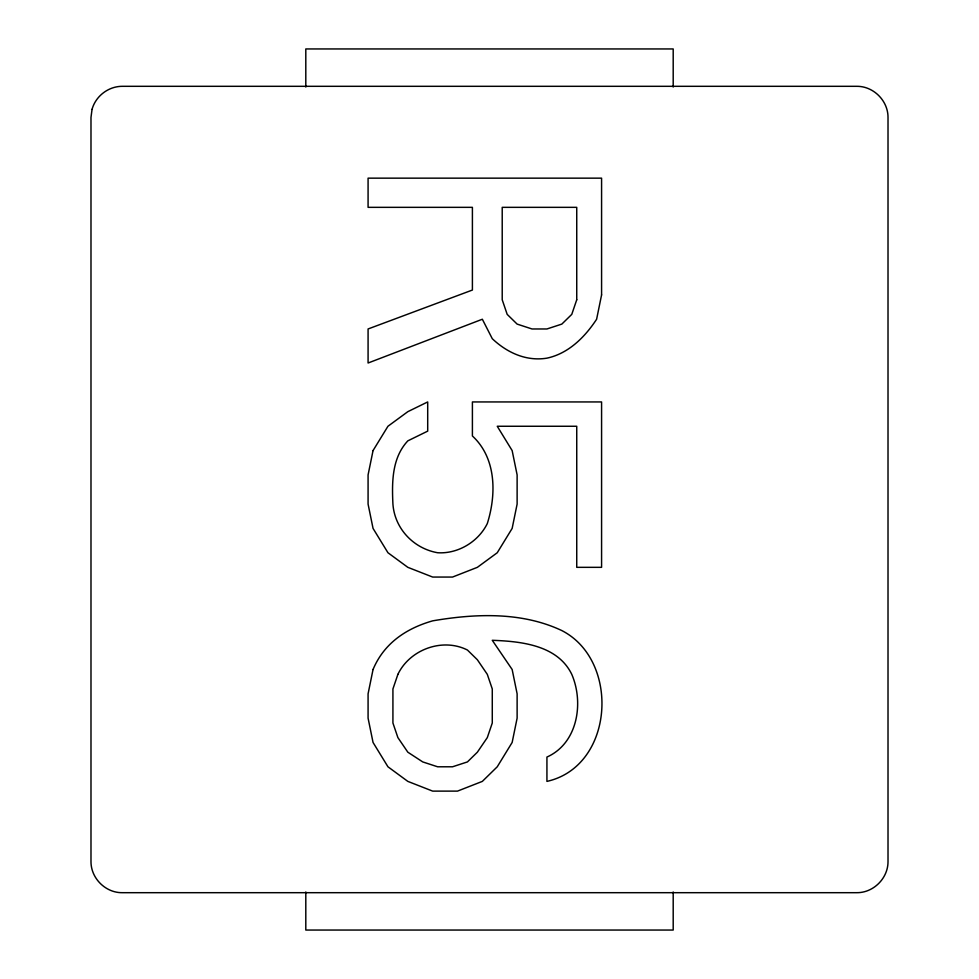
<?xml version="1.0" encoding="UTF-8"?>
<svg xmlns="http://www.w3.org/2000/svg" width="979" height="979" viewBox="0 0 979 979"><rect width="100%" height="100%" fill="white"/><g stroke="black" fill="none" stroke-linecap="round" stroke-linejoin="round"><path stroke-width="1.47" d="M673.197 87.021L673.197 48.95L305.803 48.95L305.803 87.021M673.197 891.979L673.197 930.05L305.803 930.05L305.803 891.979M92.038 109.391L90.986 117.443L90.986 861.557C90.876 878.212 105.451 892.799 122.118 892.689L856.882 892.689C873.549 892.799 888.124 878.212 888.014 861.557L888.014 117.443C888.124 100.788 873.549 86.201 856.882 86.311L122.118 86.311C108.351 86.385 95.673 96.113 92.038 109.391M373.048 450.585L368.08 474.901L368.08 504.099L373.048 528.415L387.953 552.743L407.827 567.331L432.669 577.059L452.531 577.059L477.373 567.331L497.246 552.743L512.152 528.415L517.12 504.099L517.12 474.901L512.152 450.585L497.246 426.257L576.741 426.257L576.741 567.331L601.583 567.331L601.583 401.941L472.404 401.941L472.404 435.985C496.451 458.16 496.488 494.395 487.309 523.557C478.327 541.791 458.001 554.041 437.637 552.743C413.566 548.485 394.708 528.709 392.922 504.099C391.869 482.194 391.869 457.927 407.827 440.856L427.701 431.127L427.701 401.941L407.827 411.669L387.953 426.257L373.048 450.585M373.048 669.489L368.08 693.817L368.08 718.145L373.048 742.461L387.953 766.79L407.827 781.389L432.669 791.118L457.499 791.118L482.341 781.389L497.246 766.79L512.152 742.461L517.12 718.145L517.12 693.817L512.152 669.489L492.278 640.303C521.073 641.343 557.602 645.075 571.773 674.36C584.035 702.836 577.757 743.306 546.931 757.061L546.931 781.389C614.237 766.3 620.49 660.629 561.836 630.574C521.746 611.642 475.39 613.527 432.669 620.845C406.126 628.432 383.988 643.338 373.048 669.489M601.583 294.912L596.615 319.24C584.904 337.119 568.505 353.554 546.931 358.155C526.237 361.532 507.098 352.697 492.278 338.697L482.341 319.24L368.08 363.013L368.08 328.968L472.404 290.041L472.404 207.34L368.08 207.34L368.08 178.154L601.583 178.154L601.583 294.912M397.89 674.36L392.922 688.959L392.922 723.004L397.89 737.603L407.827 752.19L422.732 761.919L437.637 766.79L452.531 766.79L467.436 761.919L477.373 752.19L487.309 737.603L492.278 723.004L492.278 688.959L487.309 674.36L477.373 659.76L467.436 650.032C442.545 637.427 409.797 649.469 397.89 674.36M576.741 299.77L571.773 314.369L561.836 324.098L546.931 328.968L532.025 328.968L517.12 324.098L507.183 314.369L502.215 299.77L502.215 207.34L576.741 207.34L576.741 299.77"/></g></svg>
